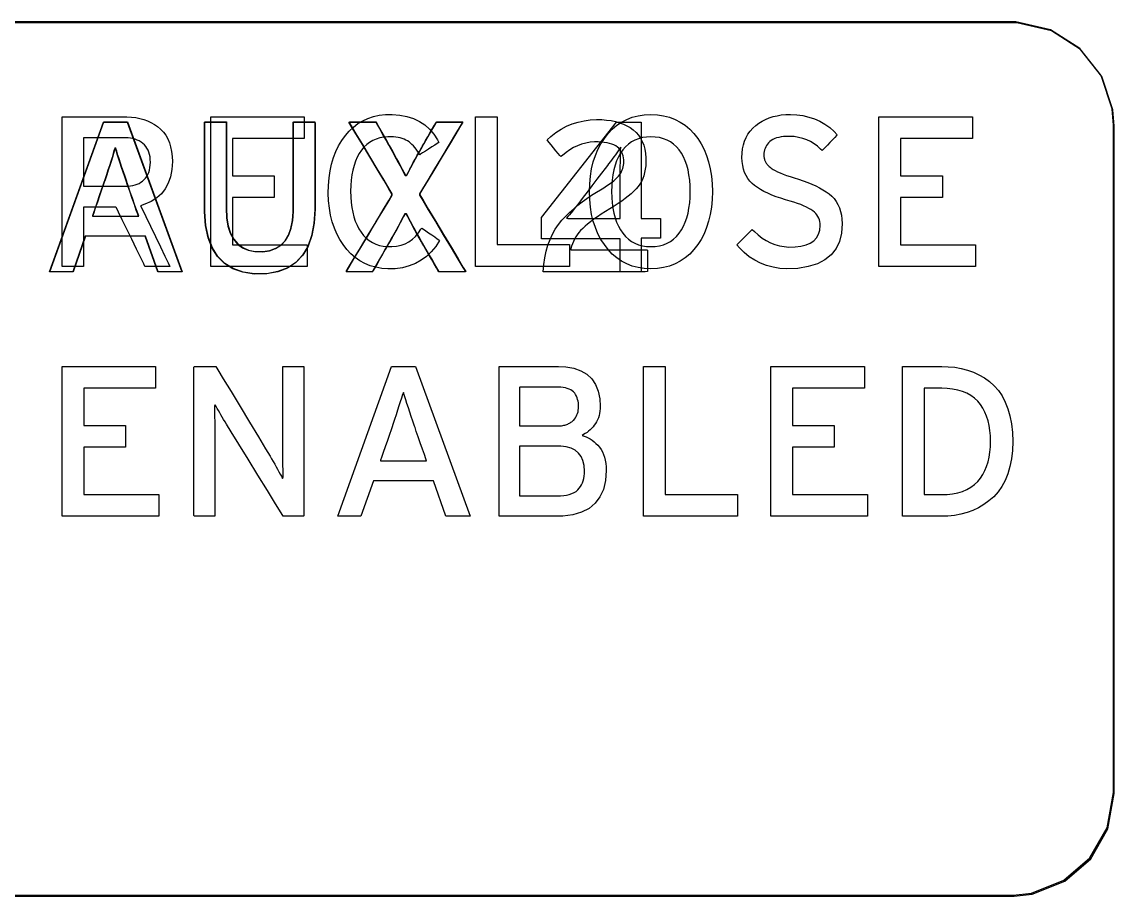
# Model space of a CAD drawing. Extents: x 1 to 47.7, y 0.2 to 35.
# Drawn here: x 24.362 to 25.213, y 6.787 to 7.467 of the extents above; entities that cross this region are included whole.
import ezdxf

# ---------------------------------------------------------------- set-up
doc = ezdxf.new("R2010")
doc.units = 0
doc.header["$MEASUREMENT"] = 0
for name, color, linetype in [('4_1__5U__UP_TO_TWO_IO_BOAR', 7, 'CONTINUOUS'), ('4_2__5U__FRONT_PANEL_W_24_', 7, 'CONTINUOUS'), ('5_1___24__TARGET_LEDS___12', 7, 'CONTINUOUS')]:
    doc.layers.add(name, color=color, linetype=linetype)

msp = doc.modelspace()

# ---------------------------------------------------------------- linework, layer by layer
at = {"layer": '4_1__5U__UP_TO_TWO_IO_BOAR'}
for points in [[(24.22925, 6.78655), (24.43233, 6.78655), (24.64116, 6.78655), (24.83563, 6.78655), (24.92119, 6.78655), (24.99562, 6.78655), (25.0564, 6.78655), (25.10102, 6.78655), (25.12697, 6.78655), (25.13475, 6.78657), (25.14881, 6.78817), (25.17416, 6.79813), (25.19441, 6.81566), (25.20783, 6.83904), (25.21268, 6.86655), (25.21268, 6.86655), (25.21268, 6.87104), (25.21268, 6.88385), (25.21268, 6.93031), (25.21268, 6.99776), (25.21268, 7.07805), (25.21268, 7.24445), (25.21268, 7.31423), (25.21268, 7.36419), (25.21268, 7.37919), (25.21268, 7.38616), (25.21176, 7.39872), (25.20302, 7.42466), (25.18647, 7.44575), (25.16382, 7.46025), (25.1368, 7.46643), (25.13061, 7.46653), (25.11045, 7.46653), (25.07091, 7.46653), (25.01449, 7.46653), (24.9437, 7.46653), (24.86106, 7.46653), (24.67029, 7.46653), (24.25715, 7.46653)], [(24.5094, 7.27672), (24.5094, 7.39334), (24.58218, 7.39334), (24.58218, 7.37642), (24.5263, 7.37642), (24.5263, 7.34743), (24.55876, 7.34743), (24.55876, 7.33053), (24.5263, 7.33053), (24.5263, 7.29363), (24.58462, 7.29363), (24.58462, 7.27672), (24.5094, 7.27672)], [(24.71545, 7.27672), (24.71545, 7.39334), (24.73235, 7.39334), (24.73235, 7.2938), (24.78871, 7.2938), (24.78871, 7.27672), (24.71545, 7.27672)], [(25.02958, 7.27672), (25.02958, 7.39334), (25.10236, 7.39334), (25.10236, 7.37642), (25.04648, 7.37642), (25.04648, 7.34743), (25.07894, 7.34743), (25.07894, 7.33053), (25.04648, 7.33053), (25.04648, 7.29363), (25.1048, 7.29363), (25.1048, 7.27672), (25.02958, 7.27672)], [(24.39376, 7.08228), (24.39376, 7.19889), (24.46654, 7.19889), (24.46654, 7.18198), (24.41066, 7.18198), (24.41066, 7.15298), (24.44312, 7.15298), (24.44312, 7.13608), (24.41066, 7.13608), (24.41066, 7.09919), (24.46898, 7.09919), (24.46898, 7.08228), (24.39376, 7.08228)], [(24.69257, 7.08228), (24.68281, 7.10996), (24.63609, 7.10996), (24.62641, 7.08228), (24.60826, 7.08228), (24.65025, 7.19889), (24.66881, 7.19889), (24.71129, 7.08228), (24.69257, 7.08228)], [(24.84631, 7.08228), (24.84631, 7.19889), (24.86321, 7.19889), (24.86321, 7.09935), (24.91957, 7.09935), (24.91957, 7.08228), (24.84631, 7.08228)], [(24.94543, 7.08228), (24.94543, 7.19889), (25.01822, 7.19889), (25.01822, 7.18198), (24.96233, 7.18198), (24.96233, 7.15298), (24.99479, 7.15298), (24.99479, 7.13608), (24.96233, 7.13608), (24.96233, 7.09919), (25.02066, 7.09919), (25.02066, 7.08228), (24.94543, 7.08228)]]:
    msp.add_lwpolyline(points, dxfattribs=at)
for points in [[(24.47959, 7.35847), (24.47916, 7.35228), (24.47809, 7.34668), (24.47637, 7.34167), (24.47402, 7.33724), (24.47102, 7.3334), (24.46738, 7.33015), (24.4631, 7.32748), (24.45818, 7.3254), (24.45483, 7.32414), (24.45626, 7.32119), (24.45895, 7.31563), (24.46248, 7.30832), (24.46643, 7.30017), (24.47035, 7.29207), (24.47383, 7.28488), (24.47643, 7.27952), (24.47772, 7.27686), (24.47739, 7.27672), (24.47575, 7.27672), (24.47317, 7.27672), (24.47, 7.27672), (24.46663, 7.27672), (24.4634, 7.27672), (24.46068, 7.27672), (24.45884, 7.27672), (24.45823, 7.27674), (24.45726, 7.27874), (24.45494, 7.28353), (24.45169, 7.29022), (24.44794, 7.29798), (24.44409, 7.30593), (24.44056, 7.31321), (24.43776, 7.31897), (24.43613, 7.32235), (24.43567, 7.32288), (24.43394, 7.32288), (24.43086, 7.32288), (24.42688, 7.32288), (24.4225, 7.32288), (24.41818, 7.32288), (24.4144, 7.32288), (24.41164, 7.32288), (24.41037, 7.32288), (24.41033, 7.32171), (24.41033, 7.3176), (24.41033, 7.31134), (24.41033, 7.30379), (24.41033, 7.29581), (24.41033, 7.28826), (24.41033, 7.282), (24.41033, 7.27788), (24.41031, 7.27672), (24.40949, 7.27672), (24.40769, 7.27672), (24.40524, 7.27672), (24.40244, 7.27672), (24.39959, 7.27672), (24.39701, 7.27672), (24.39501, 7.27672), (24.39389, 7.27672), (24.39376, 7.27806), (24.39376, 7.28659), (24.39376, 7.30114), (24.39376, 7.31954), (24.39376, 7.33963), (24.39376, 7.35922), (24.39376, 7.37614), (24.39376, 7.38823), (24.39376, 7.3933), (24.39529, 7.39334), (24.39995, 7.39334), (24.40683, 7.39334), (24.41502, 7.39334), (24.42358, 7.39334), (24.43159, 7.39334), (24.43814, 7.39334), (24.4423, 7.39334), (24.44426, 7.39333), (24.44771, 7.39316), (24.45102, 7.39276), (24.45421, 7.39214), (24.45725, 7.3913), (24.46016, 7.39024), (24.46294, 7.38895), (24.46558, 7.38744), (24.46809, 7.38571), (24.47045, 7.38372), (24.47256, 7.38147), (24.47439, 7.37896), (24.47595, 7.37619), (24.47723, 7.37316), (24.47824, 7.36987), (24.47897, 7.36633), (24.47942, 7.36253)], [(24.68762, 7.29715), (24.68457, 7.29241), (24.68116, 7.28825), (24.67738, 7.28464), (24.67324, 7.2816), (24.66874, 7.27912), (24.66388, 7.27721), (24.65866, 7.27586), (24.65307, 7.27507), (24.6474, 7.27489), (24.64252, 7.27531), (24.63789, 7.27615), (24.63351, 7.27742), (24.62938, 7.27911), (24.62551, 7.28123), (24.62189, 7.28377), (24.61852, 7.28674), (24.61541, 7.29013), (24.61251, 7.29387), (24.60989, 7.29788), (24.60761, 7.30216), (24.60566, 7.30673), (24.60405, 7.31159), (24.60278, 7.31672), (24.60184, 7.32214), (24.60123, 7.32785), (24.60097, 7.33384), (24.60109, 7.33993), (24.60156, 7.34576), (24.60236, 7.35131), (24.6035, 7.35658), (24.60498, 7.36157), (24.60679, 7.36629), (24.60894, 7.37073), (24.61142, 7.37489), (24.61423, 7.37878), (24.61725, 7.38228), (24.62051, 7.38537), (24.62403, 7.38804), (24.6278, 7.39028), (24.63183, 7.39211), (24.6361, 7.39352), (24.64063, 7.3945), (24.64541, 7.39507), (24.6508, 7.39517), (24.65669, 7.39466), (24.66216, 7.39359), (24.66721, 7.39196), (24.67183, 7.38977), (24.67603, 7.38701), (24.67981, 7.3837), (24.68316, 7.37982), (24.68609, 7.37537), (24.68694, 7.37331), (24.68582, 7.37259), (24.68395, 7.37138), (24.68161, 7.36987), (24.67905, 7.36822), (24.67656, 7.36661), (24.67441, 7.36522), (24.67285, 7.36422), (24.67217, 7.36378), (24.67132, 7.36516), (24.67032, 7.36667), (24.6693, 7.36809), (24.66825, 7.36941), (24.66717, 7.37063), (24.66607, 7.37176), (24.66494, 7.37279), (24.66378, 7.37373), (24.66259, 7.37456), (24.66128, 7.37527), (24.65989, 7.37589), (24.65842, 7.37643), (24.65687, 7.37687), (24.65524, 7.37724), (24.65353, 7.37751), (24.65174, 7.37769), (24.64988, 7.37779), (24.64738, 7.37777), (24.64415, 7.37747), (24.64111, 7.37688), (24.63826, 7.376), (24.6356, 7.37484), (24.63312, 7.37339), (24.63084, 7.37165), (24.62874, 7.36962), (24.62683, 7.36731), (24.62508, 7.36468), (24.62351, 7.3618), (24.62215, 7.3587), (24.621, 7.35537), (24.62005, 7.35182), (24.61931, 7.34805), (24.61878, 7.34405), (24.61846, 7.33982), (24.61834, 7.33537), (24.61843, 7.33095), (24.61873, 7.32674), (24.61923, 7.32276), (24.61994, 7.31899), (24.62086, 7.31545), (24.62198, 7.31213), (24.62332, 7.30902), (24.62485, 7.30614), (24.62659, 7.30346), (24.62847, 7.30099), (24.63055, 7.29883), (24.63281, 7.29697), (24.63526, 7.29542), (24.63789, 7.29417), (24.64072, 7.29324), (24.64374, 7.29261), (24.64694, 7.29229), (24.65051, 7.29229), (24.65417, 7.29266), (24.65758, 7.29342), (24.66076, 7.29455), (24.6637, 7.29607), (24.66641, 7.29797), (24.66887, 7.30026), (24.67109, 7.30293), (24.67308, 7.30598), (24.67385, 7.30666), (24.67501, 7.30586), (24.67684, 7.3046), (24.67908, 7.30305), (24.68148, 7.30139), (24.68379, 7.2998), (24.68575, 7.29844), (24.68711, 7.2975)], [(24.89992, 7.33507), (24.89971, 7.32886), (24.89916, 7.32295), (24.89826, 7.31735), (24.89702, 7.31204), (24.89543, 7.30703), (24.8935, 7.30232), (24.89122, 7.29791), (24.88859, 7.2938), (24.88561, 7.28996), (24.88232, 7.2865), (24.87877, 7.28349), (24.87496, 7.28093), (24.87089, 7.27882), (24.86656, 7.27715), (24.86197, 7.27594), (24.85711, 7.27517), (24.852, 7.27485), (24.84692, 7.27517), (24.84211, 7.27594), (24.83756, 7.27715), (24.83328, 7.27882), (24.82927, 7.28093), (24.82552, 7.28349), (24.82204, 7.2865), (24.81882, 7.28996), (24.81584, 7.2938), (24.81315, 7.29791), (24.81082, 7.30232), (24.80884, 7.30703), (24.80721, 7.31204), (24.80594, 7.31735), (24.80502, 7.32295), (24.80445, 7.32886), (24.80424, 7.33507), (24.80445, 7.34128), (24.80502, 7.3472), (24.80594, 7.35282), (24.80721, 7.35816), (24.80884, 7.36319), (24.81082, 7.36794), (24.81315, 7.3724), (24.81584, 7.37656), (24.81882, 7.3804), (24.82204, 7.3838), (24.82552, 7.38676), (24.82927, 7.38928), (24.83328, 7.39135), (24.83756, 7.39298), (24.84211, 7.39417), (24.84692, 7.39491), (24.852, 7.39521), (24.85711, 7.39491), (24.86197, 7.39417), (24.86656, 7.39298), (24.87089, 7.39135), (24.87496, 7.38928), (24.87877, 7.38676), (24.88232, 7.3838), (24.88561, 7.3804), (24.88859, 7.37656), (24.89122, 7.3724), (24.8935, 7.36794), (24.89543, 7.36319), (24.89702, 7.35816), (24.89826, 7.35282), (24.89916, 7.3472), (24.89971, 7.34128)], [(25.00091, 7.31019), (25.00044, 7.30284), (24.99887, 7.29634), (24.9962, 7.2907), (24.99245, 7.28591), (24.98759, 7.28198), (24.98164, 7.2789), (24.9746, 7.27669), (24.96646, 7.27532), (24.95798, 7.27488), (24.95242, 7.27533), (24.94713, 7.27623), (24.94211, 7.27758), (24.93736, 7.2794), (24.93287, 7.28166), (24.92865, 7.28439), (24.9247, 7.28757), (24.92102, 7.29121), (24.91894, 7.29375), (24.91968, 7.29449), (24.92106, 7.29586), (24.92287, 7.29767), (24.9249, 7.29969), (24.92693, 7.30172), (24.92876, 7.30355), (24.93016, 7.30495), (24.93093, 7.30572), (24.93265, 7.30408), (24.9356, 7.30134), (24.93867, 7.29895), (24.94185, 7.29691), (24.94515, 7.29522), (24.94857, 7.29387), (24.9521, 7.29288), (24.95575, 7.29224), (24.95951, 7.29194), (24.9643, 7.29205), (24.96885, 7.29261), (24.97281, 7.2936), (24.97615, 7.29503), (24.9789, 7.2969), (24.98104, 7.29921), (24.98258, 7.30196), (24.98351, 7.30515), (24.98385, 7.30878), (24.98378, 7.31038), (24.98357, 7.3118), (24.98323, 7.31317), (24.98273, 7.31447), (24.9821, 7.31572), (24.98132, 7.3169), (24.98041, 7.31802), (24.97935, 7.31908), (24.97813, 7.32009), (24.97667, 7.32108), (24.97499, 7.32206), (24.9731, 7.32303), (24.97099, 7.324), (24.96866, 7.32495), (24.96612, 7.32589), (24.96337, 7.32682), (24.96039, 7.32774), (24.95696, 7.32872), (24.95313, 7.3299), (24.94953, 7.33114), (24.94615, 7.33244), (24.94302, 7.3338), (24.94011, 7.33522), (24.93743, 7.3367), (24.93499, 7.33825), (24.93278, 7.33986), (24.93078, 7.3415), (24.92901, 7.34331), (24.92747, 7.34532), (24.92615, 7.34753), (24.92506, 7.34996), (24.9242, 7.35259), (24.92357, 7.35543), (24.92316, 7.35848), (24.92298, 7.36174), (24.92307, 7.36515), (24.92343, 7.36842), (24.92408, 7.37152), (24.92499, 7.37445), (24.92618, 7.37721), (24.92765, 7.3798), (24.92939, 7.38222), (24.9314, 7.38447), (24.93369, 7.38654), (24.9361, 7.38836), (24.93865, 7.38995), (24.94135, 7.39133), (24.94419, 7.3925), (24.94718, 7.39347), (24.95032, 7.39422), (24.9536, 7.39476), (24.95702, 7.39509), (24.96073, 7.3952), (24.96569, 7.39493), (24.97046, 7.39426), (24.97502, 7.39318), (24.97938, 7.39171), (24.98354, 7.38984), (24.98749, 7.38756), (24.99125, 7.38489), (24.9948, 7.38182), (24.99718, 7.37934), (24.99653, 7.37866), (24.99522, 7.37731), (24.99346, 7.37549), (24.99147, 7.37342), (24.98945, 7.37133), (24.98762, 7.36943), (24.98618, 7.36794), (24.98535, 7.36708), (24.98411, 7.36813), (24.98165, 7.37039), (24.97904, 7.37235), (24.97627, 7.37403), (24.97335, 7.37543), (24.97027, 7.37653), (24.96704, 7.37735), (24.96365, 7.37788), (24.9601, 7.37812), (24.95743, 7.37808), (24.95535, 7.37793), (24.95341, 7.37768), (24.95161, 7.37732), (24.94995, 7.37688), (24.94843, 7.37633), (24.94704, 7.37568), (24.9458, 7.37494), (24.94469, 7.3741), (24.94371, 7.37314), (24.94284, 7.37212), (24.94209, 7.37105), (24.94146, 7.36993), (24.94094, 7.36876), (24.94054, 7.36753), (24.94026, 7.36626), (24.94009, 7.36492), (24.94004, 7.36357), (24.94005, 7.3629), (24.9401, 7.36225), (24.94017, 7.36162), (24.94027, 7.36101), (24.94041, 7.36042), (24.94056, 7.35986), (24.94075, 7.35931), (24.94097, 7.35878), (24.94121, 7.35827), (24.94149, 7.35771), (24.94182, 7.35717), (24.9422, 7.35663), (24.94263, 7.35609), (24.9431, 7.35557), (24.94362, 7.35505), (24.94418, 7.35454), (24.94479, 7.35403), (24.94571, 7.35336), (24.94714, 7.35244), (24.94879, 7.35151), (24.95068, 7.35058), (24.95279, 7.34964), (24.95513, 7.3487), (24.95769, 7.34774), (24.96049, 7.34678), (24.96351, 7.3458), (24.96707, 7.34473), (24.9707, 7.34354), (24.97414, 7.34229), (24.9774, 7.34096), (24.98046, 7.33958), (24.98333, 7.33812), (24.98601, 7.3366), (24.9885, 7.33501), (24.99079, 7.33336), (24.99289, 7.33159), (24.99474, 7.32962), (24.99634, 7.32745), (24.99771, 7.32508), (24.99884, 7.32251), (24.99972, 7.31973), (25.00036, 7.31675), (25.00075, 7.31358)], [(24.46252, 7.35798), (24.46242, 7.36014), (24.46217, 7.36216), (24.46179, 7.36406), (24.46127, 7.36582), (24.46061, 7.36744), (24.45982, 7.36894), (24.45889, 7.3703), (24.45782, 7.37153), (24.4566, 7.37266), (24.45527, 7.37367), (24.45384, 7.37454), (24.45229, 7.37528), (24.45064, 7.37588), (24.44889, 7.37635), (24.44703, 7.37667), (24.44506, 7.37686), (24.44326, 7.37691), (24.44164, 7.37691), (24.43798, 7.37691), (24.43296, 7.37691), (24.42723, 7.37691), (24.42145, 7.37691), (24.41629, 7.37691), (24.4124, 7.37691), (24.41044, 7.37691), (24.41033, 7.37615), (24.41033, 7.37288), (24.41033, 7.36772), (24.41033, 7.36143), (24.41033, 7.35477), (24.41033, 7.34848), (24.41033, 7.34332), (24.41033, 7.34005), (24.41044, 7.33929), (24.4124, 7.33929), (24.41629, 7.33929), (24.42145, 7.33929), (24.42723, 7.33929), (24.43296, 7.33929), (24.43798, 7.33929), (24.44164, 7.33929), (24.44326, 7.33929), (24.44503, 7.33934), (24.44697, 7.33951), (24.44881, 7.33982), (24.45054, 7.34027), (24.45217, 7.34084), (24.4537, 7.34154), (24.45512, 7.34237), (24.45644, 7.34333), (24.45767, 7.34442), (24.45877, 7.34563), (24.45974, 7.34698), (24.46056, 7.34847), (24.46123, 7.3501), (24.46177, 7.35186), (24.46216, 7.35376), (24.46241, 7.3558)], [(24.88269, 7.33507), (24.88258, 7.33965), (24.88226, 7.344), (24.88173, 7.34811), (24.88098, 7.35198), (24.88002, 7.35561), (24.87884, 7.35901), (24.87745, 7.36217), (24.87584, 7.3651), (24.87401, 7.36774), (24.87197, 7.37007), (24.86973, 7.37209), (24.86728, 7.3738), (24.86463, 7.37521), (24.86178, 7.37631), (24.85872, 7.37712), (24.85546, 7.37761), (24.852, 7.37781), (24.8486, 7.37761), (24.84541, 7.37712), (24.8424, 7.37631), (24.83959, 7.37521), (24.83698, 7.3738), (24.83456, 7.37209), (24.83233, 7.37007), (24.8303, 7.36774), (24.82846, 7.3651), (24.82682, 7.36217), (24.8254, 7.35901), (24.8242, 7.35561), (24.82321, 7.35198), (24.82245, 7.34811), (24.8219, 7.344), (24.82157, 7.33965), (24.82147, 7.33507), (24.82157, 7.33054), (24.8219, 7.32625), (24.82245, 7.32218), (24.82321, 7.31835), (24.8242, 7.31476), (24.8254, 7.31139), (24.82682, 7.30826), (24.82846, 7.30536), (24.8303, 7.30266), (24.83233, 7.30022), (24.83456, 7.2981), (24.83698, 7.29632), (24.83959, 7.29485), (24.8424, 7.29371), (24.84541, 7.2929), (24.8486, 7.29241), (24.852, 7.29225), (24.85546, 7.29241), (24.85872, 7.2929), (24.86178, 7.29371), (24.86463, 7.29485), (24.86728, 7.29632), (24.86973, 7.2981), (24.87197, 7.30022), (24.87401, 7.30266), (24.87584, 7.30536), (24.87745, 7.30826), (24.87884, 7.31139), (24.88002, 7.31476), (24.88098, 7.31835), (24.88173, 7.32218), (24.88226, 7.32625), (24.88258, 7.33054)], [(24.56595, 7.08228), (24.5643, 7.08494), (24.55992, 7.09207), (24.55361, 7.10231), (24.54619, 7.11436), (24.53848, 7.12688), (24.5313, 7.13855), (24.52546, 7.14804), (24.52177, 7.15403), (24.5206, 7.15595), (24.5195, 7.15778), (24.51844, 7.15956), (24.51742, 7.16128), (24.51643, 7.16295), (24.51547, 7.16458), (24.51455, 7.16615), (24.51367, 7.16767), (24.51282, 7.16913), (24.51247, 7.16818), (24.51247, 7.16538), (24.51248, 7.16248), (24.51249, 7.1595), (24.51251, 7.15642), (24.51253, 7.15326), (24.51256, 7.15), (24.51259, 7.14666), (24.51262, 7.14323), (24.51263, 7.14109), (24.51263, 7.13566), (24.51263, 7.12749), (24.51263, 7.11768), (24.51263, 7.10732), (24.51263, 7.09751), (24.51263, 7.08934), (24.51263, 7.08391), (24.51261, 7.08228), (24.51185, 7.08228), (24.51014, 7.08228), (24.50776, 7.08228), (24.50503, 7.08228), (24.50223, 7.08228), (24.49966, 7.08228), (24.49762, 7.08228), (24.49642, 7.08228), (24.49622, 7.08309), (24.49622, 7.09065), (24.49622, 7.1044), (24.49622, 7.12223), (24.49622, 7.14202), (24.49622, 7.16166), (24.49622, 7.17903), (24.49622, 7.19203), (24.49622, 7.19853), (24.49654, 7.19889), (24.49796, 7.19889), (24.50019, 7.19889), (24.50295, 7.19889), (24.5059, 7.19889), (24.50874, 7.19889), (24.51116, 7.19889), (24.51284, 7.19889), (24.51347, 7.19889), (24.51504, 7.1963), (24.51922, 7.18937), (24.52523, 7.17939), (24.53231, 7.16767), (24.53966, 7.15548), (24.54651, 7.14413), (24.55208, 7.13489), (24.55559, 7.12907), (24.55678, 7.12708), (24.55804, 7.12492), (24.55925, 7.12283), (24.56041, 7.12081), (24.56151, 7.11887), (24.56257, 7.117), (24.56357, 7.11521), (24.56452, 7.1135), (24.56543, 7.11186), (24.56577, 7.1128), (24.56574, 7.11569), (24.56571, 7.11866), (24.56568, 7.12172), (24.56567, 7.12485), (24.56565, 7.12807), (24.56564, 7.13137), (24.56564, 7.13475), (24.56563, 7.13821), (24.56563, 7.14034), (24.56563, 7.14575), (24.56563, 7.15388), (24.56563, 7.16365), (24.56563, 7.17396), (24.56563, 7.18373), (24.56563, 7.19186), (24.56563, 7.19726), (24.56565, 7.19889), (24.56641, 7.19889), (24.56812, 7.19889), (24.5705, 7.19889), (24.57323, 7.19889), (24.57603, 7.19889), (24.5786, 7.19889), (24.58064, 7.19889), (24.58184, 7.19889), (24.58204, 7.19807), (24.58204, 7.19052), (24.58204, 7.17677), (24.58204, 7.15894), (24.58204, 7.13915), (24.58204, 7.11951), (24.58204, 7.10214), (24.58204, 7.08914), (24.58204, 7.08264), (24.58174, 7.08228), (24.58042, 7.08228), (24.57833, 7.08228), (24.57576, 7.08228), (24.57301, 7.08228), (24.57036, 7.08228), (24.5681, 7.08228), (24.56653, 7.08228)], [(24.81736, 7.11804), (24.81673, 7.11017), (24.81507, 7.10327), (24.81238, 7.09736), (24.80867, 7.09242), (24.80392, 7.08845), (24.79815, 7.08547), (24.79134, 7.08346), (24.7835, 7.08243), (24.77835, 7.08228), (24.7753, 7.08228), (24.76981, 7.08228), (24.76274, 7.08228), (24.75496, 7.08228), (24.74733, 7.08228), (24.74069, 7.08228), (24.73592, 7.08228), (24.73387, 7.08228), (24.73385, 7.08579), (24.73385, 7.09682), (24.73385, 7.11318), (24.73385, 7.13265), (24.73385, 7.15299), (24.73385, 7.17197), (24.73385, 7.18734), (24.73385, 7.19688), (24.73405, 7.19889), (24.73688, 7.19889), (24.74232, 7.19889), (24.74949, 7.19889), (24.75751, 7.19889), (24.76547, 7.19889), (24.77249, 7.19889), (24.77769, 7.19889), (24.78017, 7.19889), (24.78576, 7.19862), (24.79208, 7.19753), (24.79755, 7.19563), (24.80218, 7.19291), (24.80597, 7.18937), (24.80892, 7.18501), (24.81102, 7.17983), (24.81228, 7.17384), (24.81267, 7.16816), (24.81259, 7.16618), (24.81241, 7.16428), (24.81211, 7.16246), (24.8117, 7.16072), (24.81119, 7.15906), (24.81056, 7.15748), (24.80983, 7.15598), (24.80898, 7.15456), (24.80804, 7.15323), (24.80704, 7.15198), (24.80597, 7.1508), (24.80484, 7.14969), (24.80363, 7.14864), (24.80235, 7.14767), (24.80101, 7.14676), (24.7996, 7.14592), (24.79847, 7.14519), (24.80013, 7.14473), (24.80175, 7.14413), (24.80333, 7.14339), (24.80488, 7.14251), (24.8064, 7.14149), (24.80788, 7.14034), (24.80933, 7.13905), (24.81074, 7.13762), (24.81209, 7.13605), (24.8133, 7.13433), (24.81434, 7.13245), (24.81523, 7.13043), (24.81597, 7.12825), (24.81655, 7.12593), (24.81697, 7.12345), (24.81724, 7.12082)], [(25.13372, 7.14058), (25.13343, 7.13358), (25.13269, 7.12704), (25.13152, 7.12097), (25.1299, 7.11536), (25.12784, 7.11021), (25.12534, 7.10553), (25.1224, 7.10131), (25.11902, 7.09756), (25.11525, 7.09429), (25.11128, 7.09142), (25.10711, 7.08895), (25.10274, 7.08687), (25.09817, 7.08517), (25.0934, 7.08386), (25.08843, 7.08295), (25.08327, 7.08242), (25.07865, 7.08228), (25.07714, 7.08228), (25.07372, 7.08228), (25.06903, 7.08228), (25.06368, 7.08228), (25.05828, 7.08228), (25.05346, 7.08228), (25.04982, 7.08228), (25.048, 7.08228), (25.04789, 7.08465), (25.04789, 7.09479), (25.04789, 7.11077), (25.04789, 7.13026), (25.04789, 7.15091), (25.04789, 7.1704), (25.04789, 7.18638), (25.04789, 7.19652), (25.048, 7.19889), (25.04982, 7.19889), (25.05346, 7.19889), (25.05828, 7.19889), (25.06368, 7.19889), (25.06903, 7.19889), (25.07372, 7.19889), (25.07714, 7.19889), (25.07865, 7.19889), (25.08336, 7.1988), (25.08861, 7.19833), (25.09365, 7.19746), (25.09847, 7.1962), (25.10307, 7.19455), (25.10746, 7.19251), (25.11163, 7.19007), (25.11558, 7.18724), (25.1193, 7.18398), (25.12261, 7.18022), (25.1255, 7.17598), (25.12795, 7.17127), (25.12997, 7.16608), (25.13156, 7.16042), (25.13271, 7.15428), (25.13343, 7.14767)], [(24.66808, 7.15243), (24.66678, 7.15626), (24.66554, 7.15994), (24.66437, 7.16346), (24.66326, 7.16683), (24.66221, 7.17004), (24.66123, 7.1731), (24.66031, 7.176), (24.65945, 7.17875), (24.65868, 7.17715), (24.65784, 7.17433), (24.65694, 7.17134), (24.65596, 7.16818), (24.6549, 7.16485), (24.65377, 7.16135), (24.65256, 7.15768), (24.65128, 7.15384), (24.6506, 7.15185), (24.64982, 7.14961), (24.64854, 7.14591), (24.64695, 7.14134), (24.64526, 7.13648), (24.64367, 7.13191), (24.64239, 7.12821), (24.64161, 7.12596), (24.64171, 7.12556), (24.64425, 7.12556), (24.64891, 7.12556), (24.65489, 7.12556), (24.66142, 7.12556), (24.66772, 7.12556), (24.673, 7.12556), (24.67648, 7.12556), (24.67742, 7.1256), (24.67689, 7.12711), (24.67578, 7.13032), (24.67427, 7.13464), (24.67259, 7.13948), (24.67092, 7.14427), (24.66948, 7.14841), (24.66846, 7.15132)], [(24.79578, 7.16764), (24.79573, 7.16916), (24.79559, 7.17062), (24.79535, 7.17202), (24.79502, 7.17336), (24.7946, 7.17464), (24.79408, 7.17585), (24.79347, 7.17701), (24.79277, 7.1781), (24.79191, 7.1791), (24.79088, 7.17997), (24.78972, 7.18073), (24.78843, 7.18137), (24.78702, 7.18191), (24.78547, 7.18233), (24.78381, 7.18265), (24.78202, 7.18286), (24.7801, 7.18296), (24.77894, 7.18296), (24.77585, 7.18296), (24.77143, 7.18296), (24.76627, 7.18296), (24.76096, 7.18296), (24.7561, 7.18296), (24.75227, 7.18296), (24.75007, 7.18296), (24.74977, 7.18265), (24.74977, 7.18047), (24.74977, 7.17665), (24.74977, 7.1718), (24.74977, 7.16652), (24.74977, 7.16137), (24.74977, 7.15697), (24.74977, 7.15389), (24.74977, 7.15274), (24.75093, 7.15274), (24.75402, 7.15274), (24.75844, 7.15274), (24.7636, 7.15274), (24.76891, 7.15274), (24.77377, 7.15274), (24.7776, 7.15274), (24.77979, 7.15274), (24.7806, 7.15274), (24.78158, 7.15278), (24.78252, 7.15286), (24.78342, 7.15297), (24.78429, 7.15313), (24.78511, 7.15332), (24.78589, 7.15355), (24.78664, 7.15382), (24.78734, 7.15413), (24.78801, 7.15445), (24.78866, 7.15478), (24.78928, 7.15514), (24.78987, 7.15552), (24.79044, 7.15592), (24.79098, 7.15633), (24.7915, 7.15677), (24.79199, 7.15723), (24.79263, 7.15797), (24.79336, 7.15899), (24.794, 7.16007), (24.79454, 7.16121), (24.79499, 7.16239), (24.79533, 7.16363), (24.79558, 7.16491), (24.79573, 7.16625)], [(25.1165, 7.14058), (25.11637, 7.14494), (25.116, 7.14908), (25.11539, 7.15301), (25.11453, 7.15672), (25.11342, 7.16022), (25.11206, 7.1635), (25.11046, 7.16657), (25.10861, 7.16942), (25.10647, 7.17204), (25.10398, 7.17438), (25.1012, 7.1764), (25.0981, 7.1781), (25.09469, 7.1795), (25.09098, 7.18059), (25.08696, 7.18136), (25.08263, 7.18183), (25.07866, 7.18198), (25.07797, 7.18198), (25.07643, 7.18198), (25.07432, 7.18198), (25.07191, 7.18198), (25.06947, 7.18198), (25.0673, 7.18198), (25.06566, 7.18198), (25.06484, 7.18198), (25.06479, 7.1803), (25.06479, 7.1731), (25.06479, 7.16175), (25.06479, 7.14792), (25.06479, 7.13325), (25.06479, 7.11942), (25.06479, 7.10807), (25.06479, 7.10087), (25.06484, 7.09919), (25.06566, 7.09919), (25.0673, 7.09919), (25.06947, 7.09919), (25.07191, 7.09919), (25.07432, 7.09919), (25.07643, 7.09919), (25.07797, 7.09919), (25.07866, 7.09919), (25.08263, 7.09934), (25.08696, 7.09981), (25.09098, 7.1006), (25.09469, 7.10171), (25.0981, 7.10314), (25.1012, 7.10489), (25.10398, 7.10695), (25.10647, 7.10934), (25.10861, 7.11199), (25.11046, 7.11484), (25.11206, 7.11789), (25.11342, 7.12115), (25.11453, 7.12462), (25.11539, 7.1283), (25.116, 7.13219), (25.11637, 7.13628)], [(24.80042, 7.11755), (24.80006, 7.12186), (24.79915, 7.12563), (24.79767, 7.12886), (24.79565, 7.13155), (24.79306, 7.1337), (24.78992, 7.13532), (24.78621, 7.13639), (24.78195, 7.13692), (24.77985, 7.13698), (24.77722, 7.13698), (24.773, 7.13698), (24.76783, 7.13698), (24.76234, 7.13698), (24.75717, 7.13698), (24.75296, 7.13698), (24.75033, 7.13698), (24.74977, 7.1368), (24.74977, 7.13432), (24.74977, 7.12956), (24.74977, 7.12333), (24.74977, 7.11643), (24.74977, 7.10967), (24.74977, 7.10384), (24.74977, 7.09975), (24.74977, 7.09821), (24.75097, 7.09821), (24.75415, 7.09821), (24.75868, 7.09821), (24.76395, 7.09821), (24.76932, 7.09821), (24.77416, 7.09821), (24.77786, 7.09821), (24.77979, 7.09821), (24.7817, 7.09825), (24.78418, 7.09843), (24.78648, 7.09877), (24.78858, 7.09927), (24.7905, 7.09993), (24.79223, 7.10074), (24.79378, 7.10171), (24.79513, 7.10284), (24.79628, 7.1041), (24.79724, 7.10544), (24.79808, 7.10687), (24.79879, 7.10841), (24.79938, 7.11004), (24.79983, 7.11177), (24.80016, 7.1136), (24.80035, 7.11553)]]:
    msp.add_lwpolyline(points, close=True, dxfattribs=at)
at = {"layer": '4_2__5U__FRONT_PANEL_W_24_'}
for points in [[(24.22869, 6.78729), (24.43178, 6.78729), (24.64061, 6.78729), (24.83507, 6.78729), (24.92063, 6.78729), (24.99506, 6.78729), (25.05585, 6.78729), (25.10047, 6.78729), (25.12642, 6.78729), (25.13419, 6.78732), (25.14825, 6.78892), (25.1736, 6.79887), (25.19385, 6.8164), (25.20727, 6.83978), (25.21213, 6.86729), (25.21213, 6.86729), (25.21213, 6.87179), (25.21213, 6.88459), (25.21213, 6.93105), (25.21213, 6.99851), (25.21213, 7.07879), (25.21213, 7.24519), (25.21213, 7.31498), (25.21213, 7.36494), (25.21213, 7.37993), (25.21213, 7.3869), (25.2112, 7.39946), (25.20247, 7.4254), (25.18591, 7.44649), (25.16326, 7.46099), (25.13624, 7.46717), (25.13005, 7.46728), (25.1099, 7.46728), (25.07035, 7.46728), (25.01393, 7.46728), (24.94314, 7.46728), (24.86051, 7.46728), (24.66974, 7.46728), (24.25659, 7.46728)], [(24.46851, 7.27276), (24.45874, 7.30044), (24.41203, 7.30044), (24.40234, 7.27276), (24.3842, 7.27276), (24.42619, 7.38938), (24.44474, 7.38938), (24.48722, 7.27276), (24.46851, 7.27276)]]:
    msp.add_lwpolyline(points, dxfattribs=at)
for points in [[(24.59064, 7.32137), (24.58998, 7.31043), (24.58816, 7.30083), (24.58519, 7.29255), (24.58107, 7.28562), (24.57579, 7.28001), (24.56936, 7.27574), (24.56178, 7.27281), (24.55305, 7.27121), (24.54341, 7.27106), (24.53461, 7.27244), (24.52694, 7.27514), (24.52041, 7.27919), (24.51501, 7.28457), (24.51076, 7.29128), (24.50765, 7.29933), (24.50568, 7.30872), (24.50484, 7.31945), (24.50481, 7.3234), (24.50481, 7.3294), (24.50481, 7.33859), (24.50481, 7.34969), (24.50481, 7.36143), (24.50481, 7.37254), (24.50481, 7.38173), (24.50481, 7.38773), (24.50484, 7.38938), (24.50571, 7.38938), (24.50757, 7.38938), (24.51009, 7.38938), (24.51297, 7.38938), (24.51588, 7.38938), (24.5185, 7.38938), (24.52052, 7.38938), (24.52161, 7.38938), (24.52171, 7.38844), (24.52171, 7.38327), (24.52171, 7.37467), (24.52171, 7.36391), (24.52171, 7.35227), (24.52171, 7.34101), (24.52171, 7.3314), (24.52171, 7.3247), (24.52171, 7.32218), (24.52206, 7.31481), (24.52311, 7.30834), (24.52486, 7.30277), (24.52731, 7.29811), (24.53046, 7.29435), (24.5343, 7.29149), (24.53885, 7.28954), (24.54409, 7.28849), (24.54996, 7.28838), (24.55544, 7.28922), (24.56021, 7.29094), (24.56425, 7.29353), (24.56758, 7.29699), (24.5702, 7.30132), (24.57209, 7.30652), (24.57327, 7.3126), (24.57374, 7.31955), (24.57374, 7.32271), (24.57374, 7.32877), (24.57374, 7.33806), (24.57374, 7.34928), (24.57374, 7.36114), (24.57374, 7.37236), (24.57374, 7.38165), (24.57374, 7.38771), (24.57377, 7.38938), (24.57464, 7.38938), (24.5765, 7.38938), (24.57902, 7.38938), (24.5819, 7.38938), (24.58481, 7.38938), (24.58743, 7.38938), (24.58945, 7.38938), (24.59054, 7.38938), (24.59064, 7.38843), (24.59064, 7.38319), (24.59064, 7.37449), (24.59064, 7.3636), (24.59064, 7.35182), (24.59064, 7.34042), (24.59064, 7.33069), (24.59064, 7.32392)], [(24.68717, 7.27276), (24.6867, 7.27358), (24.68543, 7.27577), (24.68361, 7.27893), (24.68146, 7.28264), (24.67923, 7.28651), (24.67714, 7.29013), (24.67543, 7.29308), (24.67434, 7.29497), (24.67362, 7.29623), (24.67188, 7.29934), (24.67021, 7.30234), (24.66861, 7.30522), (24.6671, 7.30798), (24.66565, 7.31064), (24.66429, 7.31317), (24.663, 7.31559), (24.66179, 7.3179), (24.66067, 7.31792), (24.65952, 7.31564), (24.65827, 7.31324), (24.65693, 7.31071), (24.6555, 7.30807), (24.65397, 7.30529), (24.65235, 7.3024), (24.65063, 7.29938), (24.64882, 7.29624), (24.64809, 7.29497), (24.64701, 7.29308), (24.64533, 7.29013), (24.64326, 7.28651), (24.64106, 7.28264), (24.63894, 7.27893), (24.63714, 7.27577), (24.63589, 7.27358), (24.63542, 7.27276), (24.63467, 7.27276), (24.63269, 7.27276), (24.62984, 7.27276), (24.62648, 7.27276), (24.62298, 7.27276), (24.61971, 7.27276), (24.61704, 7.27276), (24.61534, 7.27276), (24.615, 7.2729), (24.61691, 7.27609), (24.62085, 7.28264), (24.62616, 7.29149), (24.6322, 7.30154), (24.63832, 7.31173), (24.64388, 7.32098), (24.64822, 7.3282), (24.6507, 7.33233), (24.65072, 7.33343), (24.6484, 7.33731), (24.64433, 7.3441), (24.63912, 7.35278), (24.63339, 7.36235), (24.62773, 7.37179), (24.62275, 7.38009), (24.61906, 7.38625), (24.61727, 7.38924), (24.61762, 7.38938), (24.61935, 7.38938), (24.62207, 7.38938), (24.62539, 7.38938), (24.62894, 7.38938), (24.63235, 7.38938), (24.63525, 7.38938), (24.63727, 7.38938), (24.63802, 7.38938), (24.63841, 7.3887), (24.63944, 7.38688), (24.64092, 7.38426), (24.64267, 7.38118), (24.64449, 7.37797), (24.64618, 7.37497), (24.64757, 7.37252), (24.64846, 7.37096), (24.64913, 7.36977), (24.65088, 7.36665), (24.65255, 7.36364), (24.65414, 7.36074), (24.65566, 7.35794), (24.6571, 7.35525), (24.65846, 7.35268), (24.65975, 7.35021), (24.66096, 7.34785), (24.6621, 7.34781), (24.66328, 7.35011), (24.66455, 7.35254), (24.6659, 7.3551), (24.66734, 7.35778), (24.66886, 7.36058), (24.67047, 7.36351), (24.67216, 7.36657), (24.67394, 7.36975), (24.67462, 7.37096), (24.67552, 7.37252), (24.67693, 7.37497), (24.67866, 7.37797), (24.6805, 7.38118), (24.68228, 7.38426), (24.68378, 7.38688), (24.68483, 7.3887), (24.68522, 7.38938), (24.68596, 7.38938), (24.68795, 7.38938), (24.6908, 7.38938), (24.69416, 7.38938), (24.69766, 7.38938), (24.70093, 7.38938), (24.7036, 7.38938), (24.7053, 7.38938), (24.70565, 7.38924), (24.70385, 7.38626), (24.70016, 7.38012), (24.69519, 7.37184), (24.68953, 7.36243), (24.68379, 7.35288), (24.67859, 7.34423), (24.67452, 7.33746), (24.67219, 7.33359), (24.67222, 7.33249), (24.6747, 7.32835), (24.67904, 7.32111), (24.68459, 7.31184), (24.69072, 7.30162), (24.69676, 7.29154), (24.70207, 7.28267), (24.70601, 7.2761), (24.70792, 7.2729), (24.70757, 7.27276), (24.70584, 7.27276), (24.70313, 7.27276), (24.69981, 7.27276), (24.69626, 7.27276), (24.69284, 7.27276), (24.68994, 7.27276), (24.68793, 7.27276)], [(24.76831, 7.27276), (24.76879, 7.27835), (24.76956, 7.28366), (24.77061, 7.28868), (24.77194, 7.29341), (24.77355, 7.29787), (24.77545, 7.30203), (24.77763, 7.30591), (24.78009, 7.30951), (24.78283, 7.31281), (24.78576, 7.31592), (24.7888, 7.31892), (24.79197, 7.32181), (24.79526, 7.32458), (24.79867, 7.32724), (24.8022, 7.32979), (24.80585, 7.33223), (24.80962, 7.33456), (24.81291, 7.33649), (24.81535, 7.338), (24.81759, 7.33947), (24.81964, 7.34088), (24.82149, 7.34225), (24.82315, 7.34357), (24.82462, 7.34484), (24.82589, 7.34606), (24.82697, 7.34724), (24.82783, 7.34839), (24.82856, 7.34956), (24.82919, 7.35076), (24.82973, 7.35197), (24.83017, 7.35321), (24.83052, 7.35447), (24.83077, 7.35576), (24.83093, 7.35706), (24.83099, 7.35839), (24.83094, 7.35995), (24.83076, 7.36147), (24.83045, 7.3629), (24.83002, 7.36426), (24.82946, 7.36553), (24.82878, 7.36671), (24.82797, 7.36782), (24.82703, 7.36884), (24.82596, 7.36979), (24.82469, 7.37067), (24.82325, 7.37144), (24.82164, 7.37211), (24.81986, 7.37267), (24.81791, 7.37312), (24.81579, 7.37346), (24.8135, 7.3737), (24.81103, 7.37382), (24.80814, 7.37381), (24.80473, 7.37349), (24.80141, 7.37289), (24.79817, 7.372), (24.79501, 7.37083), (24.79194, 7.36938), (24.78896, 7.36764), (24.78607, 7.36561), (24.78326, 7.3633), (24.78191, 7.36234), (24.78114, 7.36329), (24.77982, 7.3649), (24.77815, 7.36695), (24.77632, 7.3692), (24.77453, 7.37141), (24.77295, 7.37334), (24.7718, 7.37476), (24.77125, 7.37544), (24.77419, 7.37808), (24.77813, 7.3811), (24.78222, 7.38373), (24.78646, 7.38597), (24.79084, 7.38781), (24.79537, 7.38926), (24.80005, 7.39031), (24.80487, 7.39098), (24.80984, 7.39125), (24.81382, 7.39115), (24.81759, 7.39085), (24.82117, 7.39036), (24.82454, 7.38966), (24.82771, 7.38877), (24.83069, 7.38767), (24.83346, 7.38638), (24.83603, 7.38489), (24.8384, 7.38319), (24.84053, 7.38121), (24.8424, 7.37903), (24.84401, 7.37663), (24.84536, 7.37401), (24.84645, 7.37118), (24.84728, 7.36814), (24.84785, 7.36489), (24.84815, 7.36142), (24.8482, 7.35809), (24.84803, 7.35525), (24.8477, 7.35253), (24.8472, 7.34995), (24.84652, 7.3475), (24.84567, 7.34518), (24.84465, 7.34299), (24.84346, 7.34093), (24.8421, 7.33901), (24.84051, 7.33717), (24.83869, 7.33533), (24.83666, 7.33346), (24.83443, 7.33156), (24.832, 7.32965), (24.82936, 7.32771), (24.82652, 7.32575), (24.82348, 7.32376), (24.82023, 7.32176), (24.81674, 7.31963), (24.81347, 7.31755), (24.81045, 7.31553), (24.80766, 7.31358), (24.80513, 7.31169), (24.80283, 7.30988), (24.80078, 7.30812), (24.79897, 7.30643), (24.7974, 7.3048), (24.79601, 7.30316), (24.79474, 7.30148), (24.7936, 7.29979), (24.79258, 7.29806), (24.7917, 7.29631), (24.79094, 7.29454), (24.7903, 7.29273), (24.78979, 7.29091), (24.78978, 7.28967), (24.79325, 7.28967), (24.79996, 7.28967), (24.80886, 7.28967), (24.81888, 7.28967), (24.82895, 7.28967), (24.83803, 7.28967), (24.84504, 7.28967), (24.84892, 7.28967), (24.84937, 7.28948), (24.84937, 7.28827), (24.84937, 7.28621), (24.84937, 7.2836), (24.84937, 7.28073), (24.84937, 7.27792), (24.84937, 7.27546), (24.84937, 7.27365), (24.84937, 7.27279), (24.84757, 7.27276), (24.84074, 7.27276), (24.83015, 7.27276), (24.81725, 7.27276), (24.80347, 7.27276), (24.79024, 7.27276), (24.77902, 7.27276), (24.77123, 7.27276)], [(24.44401, 7.34291), (24.44271, 7.34674), (24.44148, 7.35042), (24.4403, 7.35394), (24.43919, 7.35731), (24.43815, 7.36052), (24.43716, 7.36358), (24.43624, 7.36649), (24.43539, 7.36923), (24.43461, 7.36763), (24.43378, 7.36481), (24.43287, 7.36182), (24.43189, 7.35866), (24.43083, 7.35533), (24.4297, 7.35183), (24.42849, 7.34817), (24.42721, 7.34433), (24.42653, 7.34234), (24.42575, 7.34009), (24.42447, 7.33639), (24.42288, 7.33182), (24.42119, 7.32696), (24.41961, 7.32239), (24.41832, 7.31869), (24.41754, 7.31645), (24.41765, 7.31604), (24.42019, 7.31604), (24.42484, 7.31604), (24.43082, 7.31604), (24.43735, 7.31604), (24.44365, 7.31604), (24.44893, 7.31604), (24.45241, 7.31604), (24.45335, 7.31609), (24.45283, 7.3176), (24.45171, 7.3208), (24.45021, 7.32512), (24.44852, 7.32997), (24.44685, 7.33475), (24.44541, 7.33889), (24.44439, 7.34181)]]:
    msp.add_lwpolyline(points, close=True, dxfattribs=at)
at = {"layer": '5_1___24__TARGET_LEDS___12'}
for points in [[(24.22869, 6.78729), (24.43178, 6.78729), (24.64061, 6.78729), (24.83507, 6.78729), (24.92063, 6.78729), (24.99506, 6.78729), (25.05585, 6.78729), (25.10047, 6.78729), (25.12642, 6.78729), (25.13419, 6.78732), (25.14825, 6.78892), (25.1736, 6.79887), (25.19385, 6.8164), (25.20727, 6.83978), (25.21213, 6.86729), (25.21213, 6.86729), (25.21213, 6.87179), (25.21213, 6.88459), (25.21213, 6.93105), (25.21213, 6.99851), (25.21213, 7.07879), (25.21213, 7.24519), (25.21213, 7.31498), (25.21213, 7.36494), (25.21213, 7.37993), (25.21213, 7.3869), (25.21121, 7.39946), (25.20247, 7.4254), (25.18591, 7.44649), (25.16326, 7.46099), (25.13624, 7.46717), (25.13005, 7.46728), (25.1099, 7.46728), (25.07035, 7.46728), (25.01393, 7.46728), (24.94314, 7.46728), (24.86051, 7.46728), (24.66974, 7.46728), (24.25659, 7.46728)], [(24.46828, 7.27264), (24.45851, 7.30032), (24.4118, 7.30032), (24.40211, 7.27264), (24.38397, 7.27264), (24.42596, 7.38926), (24.44451, 7.38926), (24.48699, 7.27264), (24.46828, 7.27264)], [(24.84456, 7.29884), (24.84456, 7.27264), (24.82815, 7.27264), (24.82815, 7.29829), (24.76698, 7.29829), (24.76698, 7.31495), (24.8252, 7.38926), (24.84456, 7.38926), (24.84456, 7.31421), (24.85954, 7.31421), (24.85954, 7.29884), (24.84456, 7.29884)]]:
    msp.add_lwpolyline(points, dxfattribs=at)
for points in [[(24.59041, 7.32125), (24.58975, 7.31031), (24.58793, 7.3007), (24.58496, 7.29243), (24.58084, 7.28549), (24.57556, 7.27989), (24.56913, 7.27562), (24.56155, 7.27269), (24.55282, 7.27109), (24.54318, 7.27094), (24.53437, 7.27231), (24.5267, 7.27502), (24.52017, 7.27907), (24.51478, 7.28445), (24.51053, 7.29116), (24.50742, 7.29921), (24.50544, 7.3086), (24.50461, 7.31932), (24.50458, 7.32327), (24.50458, 7.32928), (24.50458, 7.33847), (24.50458, 7.34957), (24.50458, 7.36131), (24.50458, 7.37242), (24.50458, 7.38161), (24.50458, 7.38761), (24.50461, 7.38926), (24.50548, 7.38926), (24.50734, 7.38926), (24.50986, 7.38926), (24.51274, 7.38926), (24.51565, 7.38926), (24.51827, 7.38926), (24.52029, 7.38926), (24.52138, 7.38926), (24.52148, 7.38832), (24.52148, 7.38314), (24.52148, 7.37454), (24.52148, 7.36379), (24.52148, 7.35215), (24.52148, 7.34089), (24.52148, 7.33127), (24.52148, 7.32458), (24.52148, 7.32206), (24.52183, 7.31469), (24.52288, 7.30822), (24.52463, 7.30265), (24.52708, 7.29799), (24.53023, 7.29423), (24.53407, 7.29137), (24.53862, 7.28941), (24.54386, 7.28836), (24.54973, 7.28826), (24.55521, 7.2891), (24.55997, 7.29082), (24.56402, 7.2934), (24.56735, 7.29686), (24.56996, 7.3012), (24.57186, 7.3064), (24.57304, 7.31248), (24.57351, 7.31943), (24.57351, 7.32259), (24.57351, 7.32865), (24.57351, 7.33794), (24.57351, 7.34916), (24.57351, 7.36102), (24.57351, 7.37224), (24.57351, 7.38153), (24.57351, 7.38759), (24.57354, 7.38926), (24.57441, 7.38926), (24.57627, 7.38926), (24.57879, 7.38926), (24.58167, 7.38926), (24.58458, 7.38926), (24.5872, 7.38926), (24.58922, 7.38926), (24.59031, 7.38926), (24.59041, 7.38831), (24.59041, 7.38307), (24.59041, 7.37437), (24.59041, 7.36348), (24.59041, 7.3517), (24.59041, 7.3403), (24.59041, 7.33057), (24.59041, 7.32379)], [(24.68694, 7.27264), (24.68647, 7.27346), (24.6852, 7.27565), (24.68338, 7.27881), (24.68123, 7.28252), (24.679, 7.28639), (24.67691, 7.29), (24.6752, 7.29296), (24.67411, 7.29484), (24.67339, 7.29611), (24.67165, 7.29922), (24.66998, 7.30222), (24.66838, 7.3051), (24.66686, 7.30786), (24.66542, 7.31051), (24.66406, 7.31305), (24.66277, 7.31547), (24.66156, 7.31778), (24.66044, 7.3178), (24.65929, 7.31552), (24.65804, 7.31312), (24.6567, 7.31059), (24.65527, 7.30794), (24.65374, 7.30517), (24.65212, 7.30228), (24.6504, 7.29926), (24.64859, 7.29612), (24.64786, 7.29484), (24.64678, 7.29296), (24.64509, 7.29), (24.64303, 7.28639), (24.64083, 7.28252), (24.63871, 7.27881), (24.63691, 7.27565), (24.63565, 7.27346), (24.63519, 7.27264), (24.63444, 7.27264), (24.63246, 7.27264), (24.62961, 7.27264), (24.62625, 7.27264), (24.62275, 7.27264), (24.61948, 7.27264), (24.61681, 7.27264), (24.6151, 7.27264), (24.61477, 7.27278), (24.61668, 7.27597), (24.62062, 7.28252), (24.62593, 7.29136), (24.63197, 7.30142), (24.63809, 7.31161), (24.64365, 7.32085), (24.64799, 7.32808), (24.65047, 7.33221), (24.65049, 7.33331), (24.64817, 7.33719), (24.6441, 7.34397), (24.63889, 7.35266), (24.63316, 7.36223), (24.6275, 7.37167), (24.62252, 7.37997), (24.61883, 7.38613), (24.61704, 7.38912), (24.61739, 7.38926), (24.61912, 7.38926), (24.62184, 7.38926), (24.62516, 7.38926), (24.62871, 7.38926), (24.63212, 7.38926), (24.63502, 7.38926), (24.63704, 7.38926), (24.63779, 7.38926), (24.63818, 7.38857), (24.63921, 7.38676), (24.64069, 7.38414), (24.64244, 7.38106), (24.64426, 7.37785), (24.64595, 7.37485), (24.64734, 7.3724), (24.64823, 7.37083), (24.6489, 7.36965), (24.65065, 7.36653), (24.65232, 7.36352), (24.65391, 7.36061), (24.65543, 7.35782), (24.65687, 7.35513), (24.65823, 7.35255), (24.65952, 7.35008), (24.66073, 7.34772), (24.66187, 7.34769), (24.66305, 7.34999), (24.66432, 7.35242), (24.66567, 7.35497), (24.66711, 7.35766), (24.66863, 7.36046), (24.67024, 7.36339), (24.67193, 7.36645), (24.67371, 7.36963), (24.67439, 7.37083), (24.67529, 7.3724), (24.6767, 7.37485), (24.67843, 7.37785), (24.68027, 7.38106), (24.68205, 7.38414), (24.68355, 7.38676), (24.6846, 7.38857), (24.68499, 7.38926), (24.68573, 7.38926), (24.68772, 7.38926), (24.69057, 7.38926), (24.69393, 7.38926), (24.69743, 7.38926), (24.70069, 7.38926), (24.70337, 7.38926), (24.70507, 7.38926), (24.70542, 7.38912), (24.70362, 7.38614), (24.69993, 7.38), (24.69496, 7.37172), (24.6893, 7.3623), (24.68356, 7.35276), (24.67836, 7.3441), (24.67429, 7.33734), (24.67196, 7.33347), (24.67198, 7.33237), (24.67447, 7.32823), (24.67881, 7.32098), (24.68436, 7.31171), (24.69048, 7.3015), (24.69653, 7.29142), (24.70184, 7.28255), (24.70578, 7.27598), (24.70769, 7.27278), (24.70734, 7.27264), (24.70561, 7.27264), (24.7029, 7.27264), (24.69958, 7.27264), (24.69602, 7.27264), (24.69261, 7.27264), (24.68971, 7.27264), (24.6877, 7.27264)], [(24.44378, 7.34279), (24.44248, 7.34662), (24.44125, 7.3503), (24.44007, 7.35382), (24.43896, 7.35719), (24.43792, 7.3604), (24.43693, 7.36346), (24.43601, 7.36636), (24.43515, 7.36911), (24.43438, 7.36751), (24.43355, 7.36469), (24.43264, 7.3617), (24.43166, 7.35854), (24.4306, 7.35521), (24.42947, 7.35171), (24.42826, 7.34804), (24.42698, 7.34421), (24.4263, 7.34222), (24.42552, 7.33997), (24.42424, 7.33627), (24.42265, 7.3317), (24.42096, 7.32684), (24.41938, 7.32227), (24.41809, 7.31857), (24.41731, 7.31633), (24.41742, 7.31592), (24.41996, 7.31592), (24.42461, 7.31592), (24.43059, 7.31592), (24.43712, 7.31592), (24.44342, 7.31592), (24.4487, 7.31592), (24.45218, 7.31592), (24.45312, 7.31597), (24.4526, 7.31748), (24.45148, 7.32068), (24.44998, 7.325), (24.44829, 7.32984), (24.44662, 7.33463), (24.44518, 7.33877), (24.44416, 7.34169)], [(24.82861, 7.36963), (24.82766, 7.36828), (24.82664, 7.36684), (24.82556, 7.36534), (24.8244, 7.36375), (24.82318, 7.36208), (24.82188, 7.36034), (24.82052, 7.35852), (24.81909, 7.35662), (24.81817, 7.3554), (24.81647, 7.35316), (24.81362, 7.3494), (24.81005, 7.34469), (24.8062, 7.33962), (24.8025, 7.33475), (24.7994, 7.33066), (24.79733, 7.32792), (24.7965, 7.32683), (24.7951, 7.325), (24.79374, 7.32325), (24.79242, 7.32158), (24.79114, 7.31999), (24.78989, 7.31848), (24.78868, 7.31704), (24.78751, 7.31568), (24.78638, 7.3144), (24.78739, 7.31405), (24.78932, 7.31405), (24.79132, 7.31406), (24.7934, 7.31408), (24.79556, 7.3141), (24.7978, 7.31412), (24.80012, 7.31415), (24.80251, 7.31418), (24.80435, 7.31421), (24.80576, 7.31421), (24.80858, 7.31421), (24.81233, 7.31421), (24.81651, 7.31421), (24.82067, 7.31421), (24.82431, 7.31421), (24.82695, 7.31421), (24.82813, 7.31421), (24.82815, 7.31519), (24.82815, 7.31844), (24.82815, 7.3233), (24.82815, 7.32908), (24.82815, 7.33511), (24.82815, 7.3407), (24.82815, 7.34517), (24.82815, 7.34783), (24.82817, 7.34954), (24.82821, 7.3524), (24.82825, 7.35517), (24.8283, 7.35783), (24.82835, 7.36039), (24.82841, 7.36285), (24.82848, 7.36521), (24.82854, 7.36747)]]:
    msp.add_lwpolyline(points, close=True, dxfattribs=at)

doc.saveas('drawing.dxf')
